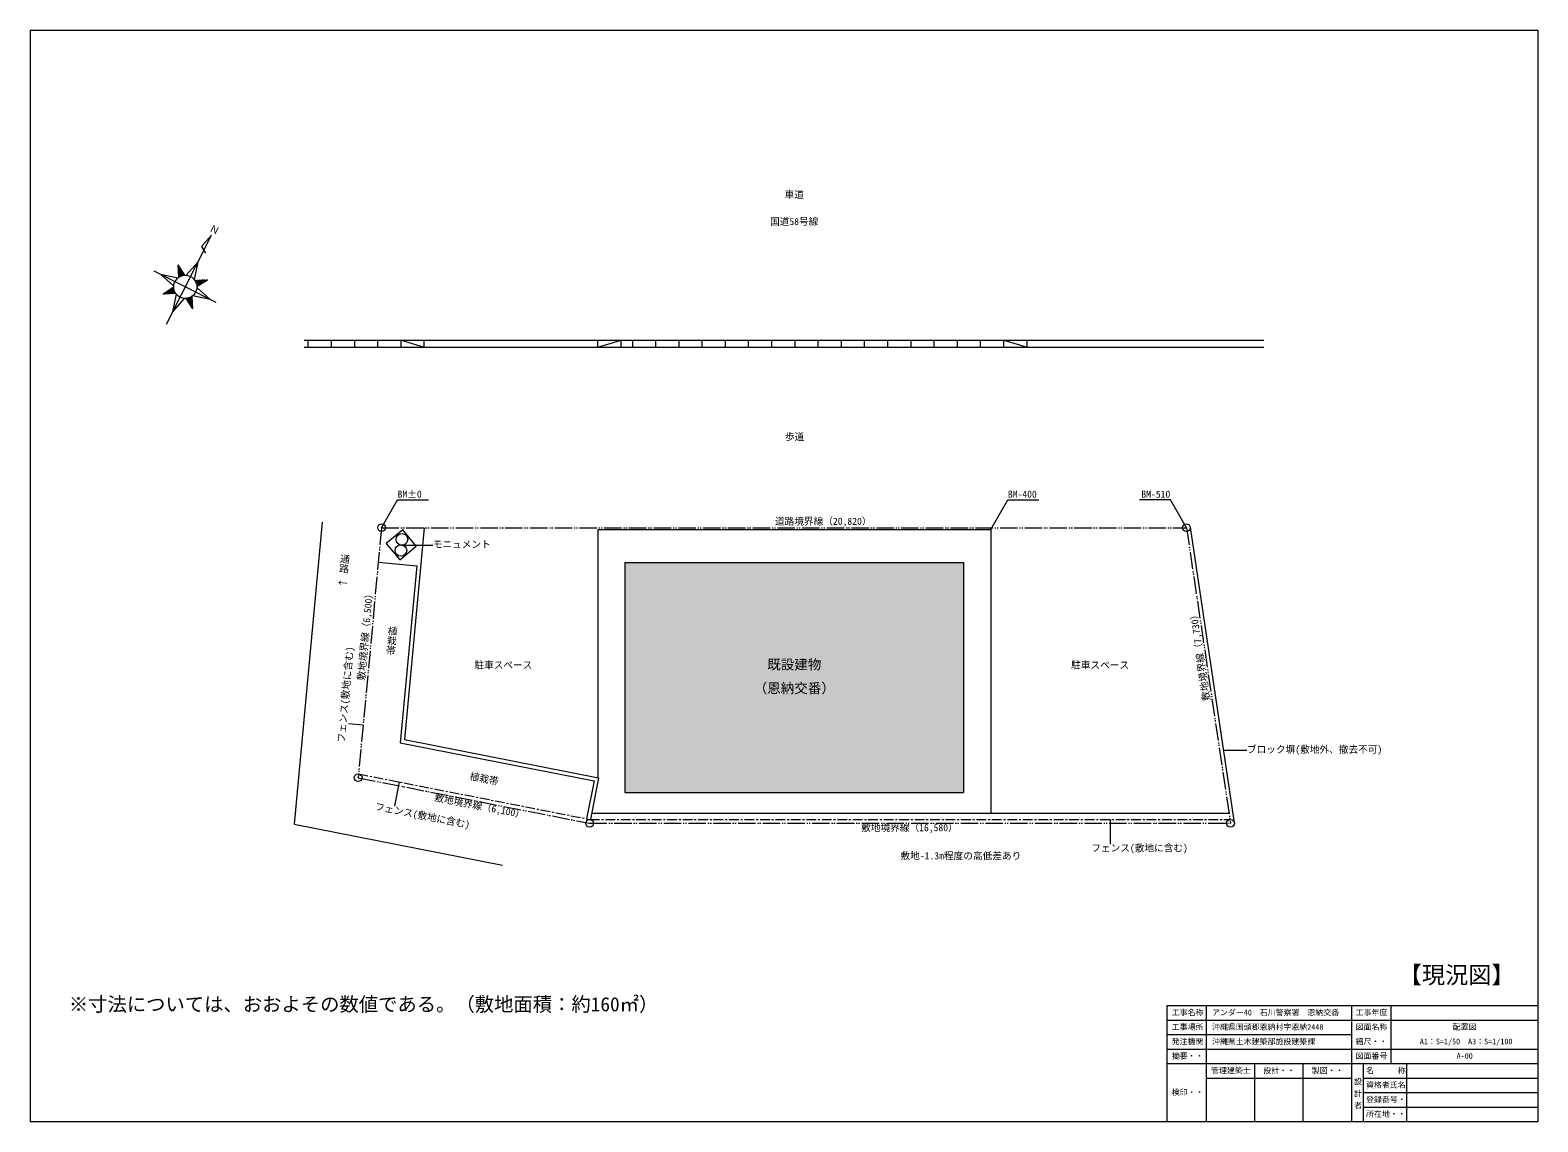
# Model space of a CAD drawing. Units: millimetres, scale not verified, with parts at other scales. Extents: x -20257 to 18743, y -14238 to 14012.
import ezdxf
from ezdxf.enums import TextEntityAlignment as Align

# ---------------------------------------------------------------- set-up
doc = ezdxf.new("R2010")
doc.units = ezdxf.units.MM
doc.header["$LTSCALE"] = 50
doc.linetypes.add('CHAIN1', pattern=[8, 5, -1, 1, -1])
doc.linetypes.add('DOUBLE_CHAIN2', pattern=[12.8, 9, -1, 0.6, -0.6, 0.6, -1])
for name, color, linetype, lineweight in [('5-0', 7, 'Continuous', 15), ('5-1', 4, 'Continuous', 9), ('5-2', 7, 'Continuous', 15), ('F-0', 7, 'Continuous', 9)]:
    doc.layers.add(name, color=color, linetype=linetype, lineweight=lineweight)
doc.layers.add('5-9', color=141, linetype='Continuous')
doc.styles.add('@ＭＳ ゴシック', font='')
doc.styles.add('ＭＳ ゴシック', font='')
doc.styles.get('@ＭＳ ゴシック').set_extended_font_data('@MS Gothic')
doc.styles.get('ＭＳ ゴシック').set_extended_font_data('MS Gothic')

msp = doc.modelspace()

# ---------------------------------------------------------------- linework, layer by layer
at = {"layer": '5-0'}
for p, q in [((-16733.69, 6406.07), (-15562.16, 8705.31)), ((-15828.04, 8410.13), (-15562.16, 8705.31)), ((-15828.04, 8410.13), (-15720.02, 8243.45)), ((-16428.89, 7939.18), (-16335.94, 7654.14)), ((-16253.01, 7668.65), (-16428.89, 7939.18)), ((-16412.16, 7616.94), (-16428.89, 7939.18)), ((-16425.34, 7875.31), (-16351.91, 7648.31)), ((-16421.62, 7809.9), (-16367.29, 7641.72)), ((-16393.64, 7885.61), (-16319.81, 7658.42)), ((-16358.38, 7831.09), (-16303.67, 7662.71)), ((-15916.41, 8010.07), (-16224.45, 7668.06)), ((-15916.41, 8010.07), (-16012.05, 7559.84)), ((-15441.4, 6960.16), (-17045.39, 7777.44)), ((-16884.58, 7695.5), (-16434.54, 7599.47)), ((-16884.58, 7695.5), (-16542.56, 7387.47)), ((-16418.66, 7745.84), (-16382.5, 7634.55)), ((-16415.12, 7681), (-16397.33, 7626.22)), ((-16322.93, 7776.94), (-16287.16, 7665.85)), ((-16287.69, 7722.41), (-16270.08, 7667.25)), ((-15994.78, 7537.07), (-15672.53, 7553.81)), ((-15930.9, 7540.62), (-15985.88, 7522.44)), ((-15866.08, 7544.16), (-15976.98, 7507.79)), ((-15802, 7547.12), (-15969.81, 7492.59)), ((-15736.59, 7550.84), (-15963.79, 7477.03)), ((-15672.53, 7553.81), (-15957.77, 7461.44)), ((-15726.29, 7519.13), (-15953.1, 7445.11)), ((-15781.02, 7483.5), (-15949.39, 7428.79)), ((-15834.96, 7448.43), (-15946.26, 7412.28)), ((-15889.51, 7413.19), (-15944.28, 7395.38)), ((-15943.06, 7377.92), (-15672.53, 7553.81)), ((-16543.53, 7359.09), (-16814.07, 7183.21)), ((-16814.07, 7183.21), (-16528.83, 7275.57)), ((-16491.83, 7199.94), (-16814.07, 7183.21)), ((-16760.12, 7218.28), (-16533.5, 7291.91)), ((-16750.01, 7186.18), (-16522.81, 7260.01)), ((-16705.59, 7253.52), (-16537.21, 7308.23)), ((-16684.59, 7189.9), (-16516.79, 7244.42)), ((-16651.64, 7288.59), (-16540.35, 7324.75)), ((-16620.34, 7193.24), (-16509.63, 7229.23)), ((-16597.12, 7323.84), (-16542.13, 7342.02)), ((-16570.19, 6726.94), (-16474.55, 7177.2)), ((-16570.19, 6726.94), (-16262.16, 7068.97)), ((-16555.51, 7196.79), (-16500.73, 7214.59)), ((-16233.59, 7068.37), (-16057.72, 6797.83)), ((-16198.73, 7015), (-16216.52, 7069.78)), ((-16163.48, 6960.47), (-16199.45, 7071.17)), ((-16128.23, 6905.93), (-16182.93, 7074.31)), ((-16092.97, 6851.41), (-16166.8, 7078.6)), ((-16057.72, 6797.83), (-16150.66, 7082.88)), ((-16061.07, 6862.09), (-16134.7, 7088.71)), ((-16064.79, 6927.5), (-16119.31, 7095.3)), ((-16067.95, 6991.18), (-16104.11, 7102.47)), ((-16071.48, 7056.02), (-16089.09, 7111.18)), ((-16074.45, 7120.07), (-16057.72, 6797.83)), ((-15601.84, 7041.91), (-16052.08, 7137.55)), ((-15601.84, 7041.91), (-15944.05, 7349.56))]:
    msp.add_line(p, q, dxfattribs=at)
at = {"layer": '5-0', "color": 1, "linetype": 'DOUBLE_CHAIN2', "lineweight": 20}
for p, q in [((-11166.67, 1137.76), (-11772.33, -5333.96)), ((-11166.67, 1137.76), (9653.33, 1137.76)), ((9653.33, 1137.76), (10793.13, -6512.24)), ((-11772.33, -5333.96), (-5786.22, -6512.24)), ((-5786.22, -6512.24), (10793.13, -6512.24))]:
    msp.add_line(p, q, dxfattribs=at)
at = {"layer": '5-0'}
msp.add_circle((-16243.2, 7368.7), 300.11, dxfattribs=at)
at = {"layer": '5-0', "color": 1, "lineweight": 20}
for centre in [(-11166.67, 1137.76), (9653.33, 1137.76), (-11772.33, -5333.96), (-5786.22, -6512.24), (10793.13, -6512.24)]:
    msp.add_circle(centre, 100, dxfattribs=at)
at = {"layer": '5-1'}
for p, q in [((-13166.67, 5987.76), (11653.33, 5987.76)), ((-13061.87, 5807.76), (-13061.87, 5987.76)), ((-12461.87, 5807.76), (-12461.87, 5987.76)), ((-11861.87, 5807.76), (-11861.87, 5987.76)), ((-11261.87, 5807.76), (-11261.87, 5987.76)), ((-10061.87, 5807.76), (-10061.87, 5987.76)), ((-5570.67, 5807.76), (-5570.67, 5987.76)), ((-5570.67, 5807.76), (-4970.67, 5987.76)), ((-4970.67, 5807.76), (-4970.67, 5987.76)), ((-4670.67, 5807.76), (-4670.67, 5987.76)), ((-4070.67, 5807.76), (-4070.67, 5987.76)), ((-3470.67, 5807.76), (-3470.67, 5987.76)), ((-2870.67, 5807.76), (-2870.67, 5987.76)), ((-2270.67, 5807.76), (-2270.67, 5987.76)), ((-1670.67, 5807.76), (-1670.67, 5987.76)), ((-1070.67, 5807.76), (-1070.67, 5987.76)), ((-470.67, 5807.76), (-470.67, 5987.76)), ((129.33, 5807.76), (129.33, 5987.76)), ((729.33, 5807.76), (729.33, 5987.76)), ((1329.33, 5807.76), (1329.33, 5987.76)), ((1929.33, 5807.76), (1929.33, 5987.76)), ((2529.33, 5807.76), (2529.33, 5987.76)), ((3129.33, 5807.76), (3129.33, 5987.76)), ((3729.33, 5807.76), (3729.33, 5987.76)), ((4329.33, 5807.76), (4329.33, 5987.76)), ((5529.33, 5807.76), (5529.33, 5987.76)), ((-13166.67, 5807.76), (11653.33, 5807.76)), ((-10061.87, 1137.76), (-10575.12, -4346.59)), ((-5570.67, 1087.76), (4589.33, 1087.76)), ((-5570.67, 1087.76), (-5570.67, -5331.64)), ((4589.33, 1087.76), (4589.33, -6252.24)), ((9752.24, 1152.5), (10892.04, -6497.5)), ((-10683.1, -4427.25), (-5668.71, -5414.26)), ((-10575.12, -4346.59), (-5551.28, -5335.46)), ((-5668.71, -5414.26), (-5861.84, -6395.44)), ((-5551.28, -5335.46), (-5763.72, -6414.75)), ((-5731.73, -6252.24), (10754.39, -6252.24))]:
    msp.add_line(p, q, dxfattribs=at)
at = {"layer": '5-1', "color": 7, "lineweight": 15}
for p, q in [((-4870.67, 237.76), (3889.33, 237.76)), ((-4870.67, 237.76), (-4870.67, -5712.24)), ((3889.33, 237.76), (3889.33, -5712.24)), ((-4870.67, -5712.24), (3889.33, -5712.24))]:
    msp.add_line(p, q, dxfattribs=at)
at = {"layer": '5-1', "linetype": 'CHAIN1'}
for p, q in [((-11762.96, -5233.88), (-5776.48, -6412.24)), ((-5776.48, -6412.24), (10778.23, -6412.24))]:
    msp.add_line(p, q, dxfattribs=at)
at = {"layer": '5-1'}
for points in [[(-10661.87, 5807.76), (-10661.87, 5987.76), (-10061.87, 5807.76)], [(4929.33, 5807.76), (4929.33, 5987.76), (5529.33, 5807.76)], [(-12699.97, 1281.26), (-13431.56, -6536.14), (-8038.26, -7597.74)], [(-11250.26, 244.61), (-10254.61, 151.43), (-10683.1, -4427.25)]]:
    msp.add_lwpolyline(points, dxfattribs=at)
msp.add_lwpolyline([(-10692.3, 303.97), (-10268.85, 654.95), (-10619.82, 1078.4), (-11043.28, 727.42)], close=True, dxfattribs=at)
for centre in [(-10640.04, 835.19), (-10667.03, 546.71)]:
    msp.add_circle(centre, 150, dxfattribs=at)
at = {"layer": '5-2'}
for p, q in [((4589.33, 1087.76), (5033.69, 1857.43)), ((5033.69, 1857.43), (5833.69, 1857.43)), ((9237.83, 1857.43), (8437.83, 1857.43)), ((9653.33, 1137.76), (9237.83, 1857.43)), ((-10647.8, 687.05), (-9841.62, 687.05)), ((-11654.1, -3974.95), (-12023.32, -3940.4)), ((10612.5, -4621.35), (11218.68, -4621.35)), ((-10824.46, -6066.67), (-10701.66, -5442.79)), ((7691.23, -7048.25), (7691.23, -6412.24))]:
    msp.add_line(p, q, dxfattribs=at)
msp.add_lwpolyline([(-11166.67, 1137.76), (-10751.17, 1857.43), (-9951.17, 1857.43)], dxfattribs=at)
at = {"layer": '5-9'}
for points in [[(-4870.67, 237.76), (-4870.67, -5712.24), (3889.33, -5712.24)], [(3889.33, -5712.24), (-4870.65, 237.76), (-4870.67, 237.76)], [(3889.33, -5712.24), (3889.33, 237.76), (-4870.65, 237.76)]]:
    msp.add_solid(points, dxfattribs=at)
at = {"layer": 'F-0', "lineweight": 15}
for p, q in [((-20256.67, 14012.13), (18743.33, 14012.13)), ((-20256.67, 14012.13), (-20256.67, -14237.87)), ((18743.33, 14012.13), (18743.33, -14237.87)), ((18743.33, -14237.87), (-20256.67, -14237.87))]:
    msp.add_line(p, q, dxfattribs=at)
at = {"layer": 'F-0', "color": 134}
for p, q in [((10165.2, -11237.87), (10165.2, -14237.87)), ((13919.89, -11237.87), (13919.89, -14237.87)), ((14938.64, -11237.87), (14938.64, -12737.87)), ((18743.33, -11612.87), (9146.45, -11612.87)), ((13919.89, -11987.87), (9146.45, -11987.87)), ((18743.33, -12362.87), (9146.45, -12362.87)), ((18743.33, -12737.87), (9146.45, -12737.87)), ((11416.77, -12737.87), (11416.77, -14237.87)), ((12668.33, -12737.87), (12668.33, -14237.87)), ((14224.58, -12737.87), (14224.58, -14237.87)), ((15349.58, -12737.87), (15349.58, -14237.87)), ((13919.89, -13112.87), (10165.2, -13112.87)), ((18743.33, -13112.87), (14224.58, -13112.87)), ((18743.33, -13487.87), (14224.58, -13487.87)), ((18743.33, -13862.87), (14224.58, -13862.87))]:
    msp.add_line(p, q, dxfattribs=at)
msp.add_lwpolyline([(18743.33, -11237.87), (9146.45, -11237.87), (9146.45, -14237.87)], dxfattribs=at)

# ---------------------------------------------------------------- texts
at = {"layer": '5-0', "style": 'ＭＳ ゴシック'}
for s, rotation, p in [('Ｎ', 333, (-15665.19, 8776.64)), ('敷地境界線（6,500）', 84.654, (-11550.8, -2827.42)), ('敷地境界線（7,730）', 98.474, (10320.55, -3319.5)), ('敷地境界線（6,100）', 348.865, (-9819.99, -5979.55))]:
    msp.add_text(s, height=183.3, rotation=rotation, dxfattribs=at).set_placement(p, align=Align.BOTTOM_LEFT)
for s, p in [('道路境界線（20,820）', (-990.5, 1155.97)), ('敷地境界線（16,580）', (1238.79, -6771.53)), ('敷地-1.3m程度の高低差あり', (2257.48, -7500.18))]:
    msp.add_text(s, height=183.3, dxfattribs=at).set_placement(p, align=Align.BOTTOM_LEFT)
at = {"layer": '5-2', "style": 'ＭＳ ゴシック'}
for s, height, p in [('車道', 183.3, (-743.2, 9609.92)), ('国道58号線', 183.3, (-1118.2, 8912.66)), ('歩道', 183.3, (-731.97, 3344.48)), ('BM±0', 183.3, (-10751.17, 1857.43)), ('BM-400', 183.3, (5033.69, 1857.43)), ('BM-510', 183.3, (8487.83, 1857.43)), ('モニュメント', 183.3, (-9841.62, 562.05)), ('駐車スペース', 183.3, (-8766.59, -2563.41)), ('既設建物', 256.6, (-1190.67, -2607.52)), ('駐車スペース', 183.3, (6669.13, -2565.7)), ('（恩納交番）', 256.6, (-1540.67, -3221.05)), ('ブロック塀(敷地外、撤去不可)', 183.3, (11218.68, -4746.35)), ('フェンス(敷地に含む)', 183.3, (7191.23, -7298.25)), ('【現況図】\u3000', 439.9, (15143.33, -10787.87)), ('\u3000\u3000※寸法については、おおよその数値である。（敷地面積：約160㎡）', 366.6, (-20256.67, -11487.87))]:
    msp.add_text(s, height=height, dxfattribs=at).set_placement(p, align=Align.BOTTOM_LEFT)
at = {"layer": '5-2'}
for s, rotation, style, p in [('通路 ↓', 264.654, '@ＭＳ ゴシック', (-12251.48, 469.3)), ('植栽帯', 264.654, '@ＭＳ ゴシック', (-11018.35, -1394.46)), ('フェンス(敷地に含む)', 84.654, 'ＭＳ ゴシック', (-12069.91, -4438.22)), ('植栽帯', 348.865, 'ＭＳ ゴシック', (-8909.2, -5431.98)), ('フェンス(敷地に含む)', 348.865, 'ＭＳ ゴシック', (-11363.33, -6215.4))]:
    msp.add_text(s, height=183.3, rotation=rotation, dxfattribs=dict(at, style=style)).set_placement(p, align=Align.BOTTOM_LEFT)
at = {"layer": 'F-0', "style": 'ＭＳ ゴシック'}
for s, p in [('工事名称', (9271.71, -11525.37)), ('工事場所', (9271.71, -11900.37)), ('沖縄県国頭郡恩納村字恩納2448', (10315.2, -11900.37)), ('アンダー40\u3000石川警察署\u3000恩納交番', (10315.2, -11525.37)), ('工事年度', (14029.27, -11525.37)), ('図面名称', (14029.27, -11900.37)), ('配置図', (16540.98, -11900.37)), ('発注機関', (9271.71, -12275.37)), ('沖縄県土木建築部施設建築課', (10315.2, -12275.37)), ('縮尺・・', (14029.27, -12275.37)), ('A1：S=1/50\u3000A3：S=1/100', (15690.98, -12275.37)), ('摘要・・', (9274.56, -12650.37)), ('図面番号', (14029.27, -12650.37)), ('A-00', (16640.98, -12650.37)), ('管理建築士', (10290.98, -13025.37)), ('設計・・', (11642.55, -13025.37)), ('製図・・', (12894.11, -13025.37)), ('名\u3000\u3000\u3000称', (14299.58, -13025.37)), ('資格者氏名', (14299.58, -13400.37)), ('検印・・', (9274.56, -13587.87)), ('登録番号・', (14299.58, -13775.37)), ('所在地・・', (14299.58, -14150.37))]:
    msp.add_text(s, height=146.6, dxfattribs=at).set_placement(p, align=Align.BOTTOM_LEFT)
at = {"layer": 'F-0', "style": '@ＭＳ ゴシック'}
msp.add_text('設 計 者', height=146.6, rotation=270, dxfattribs=at).set_placement((13972.23, -13087.87), align=Align.BOTTOM_LEFT)

doc.saveas('drawing.dxf')
